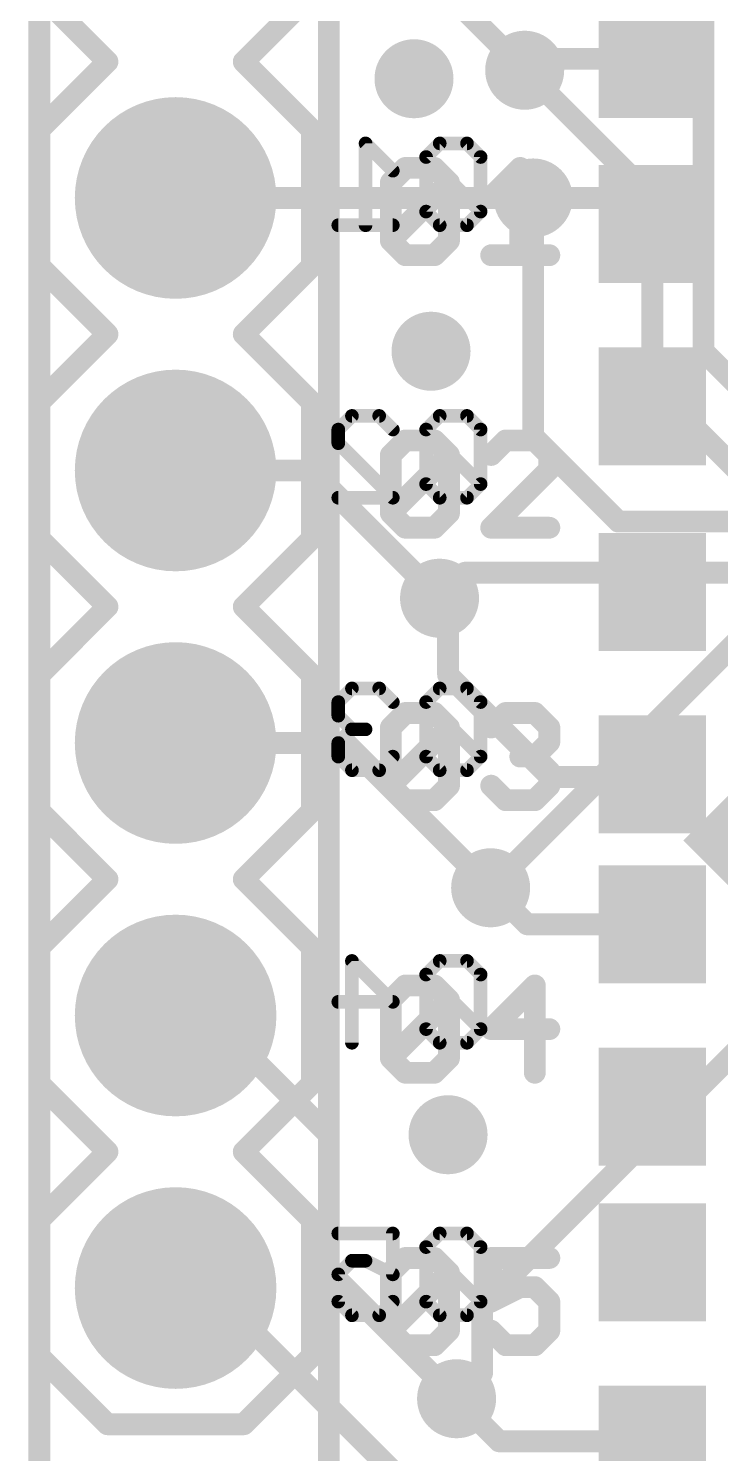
# Model space of a CAD drawing. Extents: x -17.9 to 25.5, y -0.1 to 79.8.
# Drawn here: x -0.1 to 6.35, y 25.13 to 38.41 of the extents above; entities that cross this region are included whole.
import ezdxf

# ---------------------------------------------------------------- set-up
doc = ezdxf.new("R2010")
doc.units = 0
for name, color, linetype in [('1', 12, 'CONTINUOUS'), ('16', 132, 'CONTINUOUS'), ('17', 110, 'CONTINUOUS'), ('18', 110, 'CONTINUOUS'), ('20', 53, 'CONTINUOUS'), ('21', 41, 'CONTINUOUS'), ('22', 40, 'CONTINUOUS')]:
    doc.layers.add(name, color=color, linetype=linetype)

# ---------------------------------------------------------------- blocks, each defined once
blk = doc.blocks.new('RECT')
blk.add_solid([(-0.5, -0.5), (0.5, -0.5), (-0.5, 0.5), (0.5, 0.5)])
blk = doc.blocks.new('ROUNDP')
at = {"const_width": 0.5}
blk.add_lwpolyline([(0, -0.25, 1), (0, 0.25, 1), (0, -0.25)], format="xyb", dxfattribs=at)
blk = doc.blocks.new('ROUNDV')
at = {"const_width": 0.5}
blk.add_lwpolyline([(0, -0.25, 1), (0, 0.25, 1), (0, -0.25)], format="xyb", dxfattribs=at)

msp = doc.modelspace()

# ---------------------------------------------------------------- linework, layer by layer
at = {"layer": '1'}
for points, const_width in [([(0, 0), (0, 55.88)], 0.1778), ([(6.1913, 35.4013), (6.1913, 41.7512)], 0.2032), ([(2.6987, 38.5763), (2.6987, 23.495)], 0.2032), ([(5.715, 36.83), (4.5244, 38.0206)], 0.2032), ([(4.6037, 36.83), (4.6037, 34.6075)], 0.2032), ([(5.715, 35.0838), (5.715, 36.83)], 0.2032), ([(6.6675, 34.925), (6.1913, 35.4013)], 0.2032), ([(6.5088, 34.29), (5.715, 35.0838)], 0.2032), ([(4.6037, 34.6075), (5.3975, 33.8137)], 0.2032), ([(7.2089, 33.8137), (5.3975, 33.8137)], 0.2032), ([(3.9688, 33.3375), (3.7306, 33.0994)], 0.2032), ([(7.4613, 33.3375), (3.9688, 33.3375)], 0.2032), ([(10.5572, 32.9409), (4.1275, 26.5113)], 0.2032), ([(6.6675, 32.8612), (4.2069, 30.4006)], 0.2032), ([(4.1275, 26.5113), (4.1275, 25.8763)], 0.2032), ([(4.1275, 25.8763), (3.8894, 25.6381)], 0.2032)]:
    msp.add_lwpolyline(points, dxfattribs=dict(at, const_width=const_width))
at = {"layer": '1', "const_width": 0.1016}
for points in [[(4.5603, 38.0565, 1), (4.4885, 37.9847)], [(4.6545, 36.83, 1), (4.553, 36.83)], [(5.7658, 36.83, 1), (5.6642, 36.83)], [(5.6791, 36.7941, 1), (5.7509, 36.8659)], [(6.2272, 35.4372, 1), (6.1553, 35.3653)], [(6.1405, 35.4013, 1), (6.242, 35.4013)], [(5.7509, 35.1197, 1), (5.6791, 35.0478)], [(5.6642, 35.0838, 1), (5.7658, 35.0838)], [(4.6397, 34.6434, 1), (4.5678, 34.5716)], [(4.553, 34.6075, 1), (4.6545, 34.6075)], [(5.3975, 33.8646, 1), (5.3975, 33.7629)], [(5.3616, 33.7778, 1), (5.4334, 33.8497)], [(3.9688, 33.3883, 1), (3.9688, 33.2867)], [(4.0047, 33.3016, 1), (3.9328, 33.3734)], [(3.6947, 33.1353, 1), (3.7665, 33.0635)], [(4.171, 30.4365, 1), (4.2428, 30.3647)], [(4.1783, 26.5113, 1), (4.0767, 26.5113)], [(4.0916, 26.5472, 1), (4.1634, 26.4753)], [(4.0767, 25.8763, 1), (4.1783, 25.8763)], [(4.1634, 25.8403, 1), (4.0916, 25.9122)], [(3.8535, 25.674, 1), (3.9253, 25.6022)]]:
    msp.add_lwpolyline(points, format="xyb", dxfattribs=at)
at = {"layer": '16'}
for points, const_width in [([(0, 0), (0, 55.88)], 0.1778), ([(3.175, 39.37), (4.5244, 38.0206)], 0.2032), ([(4.6301, 38.1263), (4.5244, 38.0206)], 0.2032), ([(4.5244, 38.0206), (4.7625, 37.7825)], 0.2032), ([(5.715, 38.1263), (4.6301, 38.1263)], 0.2032), ([(1.27, 36.83), (4.6037, 36.83)], 0.2032), ([(4.6037, 36.83), (5.4728, 36.83)], 0.2032), ([(5.4728, 36.83), (5.715, 36.5878)], 0.2032), ([(1.27, 34.29), (2.54, 34.29)], 0.2032), ([(2.54, 34.29), (3.7306, 33.0994)], 0.2032), ([(3.81, 33.02), (3.7306, 33.0994)], 0.2032), ([(3.81, 32.385), (3.81, 33.02)], 0.2032), ([(4.7625, 31.4325), (3.81, 32.385)], 0.2032), ([(1.27, 31.75), (2.8575, 31.75)], 0.2032), ([(2.8575, 31.75), (4.2069, 30.4006)], 0.2032), ([(4.7625, 31.4325), (5.6887, 31.4325)], 0.2032), ([(5.6887, 31.4325), (5.715, 31.4588)], 0.2032), ([(4.5475, 30.06), (4.2069, 30.4006)], 0.2032), ([(5.715, 30.06), (4.5475, 30.06)], 0.2032), ([(1.27, 29.21), (1.5875, 29.21)], 0.2032), ([(1.5875, 29.21), (2.6987, 28.0988)], 0.2032), ([(2.6987, 28.0988), (2.6987, 26.8288)], 0.2032), ([(2.6987, 26.8288), (3.8894, 25.6381)], 0.2032), ([(1.27, 26.67), (1.5875, 26.67)], 0.2032), ([(1.5875, 26.67), (4.6037, 23.6538)], 0.2032), ([(4.2862, 25.2413), (3.8894, 25.6381)], 0.2032), ([(5.6842, 25.2413), (4.2862, 25.2413)], 0.2032), ([(5.6842, 25.2413), (5.715, 25.2104)], 0.2032)]:
    msp.add_lwpolyline(points, dxfattribs=dict(at, const_width=const_width))
at = {"layer": '16', "const_width": 0.1016}
for points in [[(4.5603, 38.0565, 1), (4.4885, 37.9847)], [(4.6301, 38.1771, 1), (4.6301, 38.0755)], [(4.666, 38.0904, 1), (4.5941, 38.1622)], [(5.715, 38.0755, 1), (5.715, 38.1771)], [(4.4885, 38.0565, 1), (4.5603, 37.9847)], [(4.4885, 37.9847, 1), (4.5603, 38.0565)], [(4.7266, 37.7466, 1), (4.7984, 37.8184)], [(1.27, 36.8808, 1), (1.27, 36.7792)], [(4.6037, 36.8808, 1), (4.6037, 36.7792)], [(4.6037, 36.7792, 1), (4.6037, 36.8808)], [(5.5087, 36.8659, 1), (5.4369, 36.7941)], [(5.4728, 36.7792, 1), (5.4728, 36.8808)], [(5.6791, 36.5519, 1), (5.7509, 36.6237)], [(1.27, 34.3408, 1), (1.27, 34.2392)], [(2.5759, 34.3259, 1), (2.5041, 34.2541)], [(2.54, 34.2392, 1), (2.54, 34.3408)], [(3.7665, 33.1353, 1), (3.6947, 33.0635)], [(3.6947, 33.0635, 1), (3.7665, 33.1353)], [(3.8608, 33.02, 1), (3.7592, 33.02)], [(3.7741, 32.9841, 1), (3.8459, 33.0559)], [(3.8459, 32.4209, 1), (3.7741, 32.3491)], [(3.7592, 32.385, 1), (3.8608, 32.385)], [(1.27, 31.8008, 1), (1.27, 31.6992)], [(2.8934, 31.7859, 1), (2.8216, 31.7141)], [(2.8575, 31.6992, 1), (2.8575, 31.8008)], [(4.7625, 31.4833, 1), (4.7625, 31.3817)], [(4.7266, 31.3966, 1), (4.7984, 31.4684)], [(5.6528, 31.4684, 1), (5.7246, 31.3966)], [(5.7509, 31.4229, 1), (5.6791, 31.4947)], [(5.6887, 31.3817, 1), (5.6887, 31.4833)], [(4.2428, 30.4365, 1), (4.171, 30.3647)], [(4.171, 30.3647, 1), (4.2428, 30.4365)], [(4.5475, 30.1108, 1), (4.5475, 30.0092)], [(5.715, 30.0092, 1), (5.715, 30.1108)], [(4.5116, 30.0241, 1), (4.5834, 30.0959)], [(1.27, 29.2608, 1), (1.27, 29.1592)], [(1.6234, 29.2459, 1), (1.5516, 29.1741)], [(1.5875, 29.1592, 1), (1.5875, 29.2608)], [(2.7496, 28.0988, 1), (2.6479, 28.0988)], [(2.6628, 28.0628, 1), (2.7347, 28.1347)], [(2.7347, 26.8647, 1), (2.6628, 26.7928)], [(2.6479, 26.8288, 1), (2.7496, 26.8288)], [(1.27, 26.7208, 1), (1.27, 26.6192)], [(1.6234, 26.7059, 1), (1.5516, 26.6341)], [(1.5875, 26.6192, 1), (1.5875, 26.7208)], [(3.9253, 25.674, 1), (3.8535, 25.6022)], [(3.8535, 25.6022, 1), (3.9253, 25.674)], [(4.2862, 25.292, 1), (4.2862, 25.1905)], [(4.2503, 25.2053, 1), (4.3222, 25.2772)], [(5.7201, 25.2772, 1), (5.6482, 25.2053)], [(5.6791, 25.1745, 1), (5.7509, 25.2463)], [(5.6842, 25.1905, 1), (5.6842, 25.292)]]:
    msp.add_lwpolyline(points, format="xyb", dxfattribs=at)
at = {"layer": '20', "const_width": 0.2032}
msp.add_lwpolyline([(0, 55.88), (0, 0)], dxfattribs=at)
at = {"layer": '21', "const_width": 0.2032}
for points in [[(0.635, 38.1), (0, 38.735)], [(2.54, 38.735), (1.905, 38.1)], [(0.635, 38.1), (0, 37.465)], [(2.54, 37.465), (1.905, 38.1)], [(0, 36.195), (0, 37.465)], [(2.54, 37.465), (2.54, 36.195)], [(3.2766, 36.9745), (3.4122, 37.1101)], [(3.4122, 37.1101), (3.6833, 37.1101)], [(3.6833, 37.1101), (3.8189, 36.9745)], [(4.2121, 36.8389), (4.4833, 37.1101)], [(4.4833, 37.1101), (4.4833, 36.2966)], [(3.2766, 36.4322), (3.2766, 36.9745)], [(3.2766, 36.4322), (3.8189, 36.9745)], [(3.8189, 36.9745), (3.8189, 36.4322)], [(3.4122, 36.2966), (3.2766, 36.4322)], [(3.8189, 36.4322), (3.6833, 36.2966)], [(3.6833, 36.2966), (3.4122, 36.2966)], [(4.2121, 36.2966), (4.7544, 36.2966)], [(0.635, 35.56), (0, 36.195)], [(2.54, 36.195), (1.905, 35.56)], [(0, 34.925), (0.635, 35.56)], [(1.905, 35.56), (2.54, 34.925)], [(0, 33.655), (0, 34.925)], [(2.54, 34.925), (2.54, 33.655)], [(3.2766, 34.4345), (3.4122, 34.5701)], [(3.4122, 34.5701), (3.6833, 34.5701)], [(3.6833, 34.5701), (3.8189, 34.4345)], [(4.3477, 34.5701), (4.2121, 34.4345)], [(4.6189, 34.5701), (4.3477, 34.5701)], [(4.7544, 34.4345), (4.6189, 34.5701)], [(3.2766, 33.8922), (3.2766, 34.4345)], [(3.2766, 33.8922), (3.8189, 34.4345)], [(3.8189, 34.4345), (3.8189, 33.8922)], [(4.7544, 34.2989), (4.7544, 34.4345)], [(4.2121, 33.7566), (4.7544, 34.2989)], [(3.4122, 33.7566), (3.2766, 33.8922)], [(3.8189, 33.8922), (3.6833, 33.7566)], [(0.635, 33.02), (0, 33.655)], [(2.54, 33.655), (1.905, 33.02)], [(3.6833, 33.7566), (3.4122, 33.7566)], [(4.7544, 33.7566), (4.2121, 33.7566)], [(0, 32.385), (0.635, 33.02)], [(1.905, 33.02), (2.54, 32.385)], [(0, 31.115), (0, 32.385)], [(2.54, 32.385), (2.54, 31.115)], [(3.2766, 31.8945), (3.4122, 32.0301)], [(3.4122, 32.0301), (3.6833, 32.0301)], [(3.6833, 32.0301), (3.8189, 31.8945)], [(4.2121, 31.8945), (4.3477, 32.0301)], [(4.3477, 32.0301), (4.6189, 32.0301)], [(4.6189, 32.0301), (4.7544, 31.8945)], [(3.2766, 31.3522), (3.2766, 31.8945)], [(3.2766, 31.3522), (3.8189, 31.8945)], [(3.8189, 31.8945), (3.8189, 31.3522)], [(4.7544, 31.8945), (4.7544, 31.7589)], [(4.7544, 31.7589), (4.6189, 31.6233)], [(4.6189, 31.6233), (4.4833, 31.6233)], [(4.6189, 31.6233), (4.7544, 31.4878)], [(4.7544, 31.4878), (4.7544, 31.3522)], [(3.4122, 31.2166), (3.2766, 31.3522)], [(3.8189, 31.3522), (3.6833, 31.2166)], [(4.3477, 31.2166), (4.2121, 31.3522)], [(4.7544, 31.3522), (4.6189, 31.2166)], [(0.635, 30.48), (0, 31.115)], [(2.54, 31.115), (1.905, 30.48)], [(3.6833, 31.2166), (3.4122, 31.2166)], [(4.6189, 31.2166), (4.3477, 31.2166)], [(0.635, 30.48), (0, 29.845)], [(2.54, 29.845), (1.905, 30.48)], [(0, 28.575), (0, 29.845)], [(2.54, 29.845), (2.54, 28.575)], [(3.2766, 29.3545), (3.4122, 29.4901)], [(3.4122, 29.4901), (3.6833, 29.4901)], [(3.6833, 29.4901), (3.8189, 29.3545)], [(4.6189, 29.4901), (4.2121, 29.0833)], [(4.6189, 28.6766), (4.6189, 29.4901)], [(3.2766, 28.8122), (3.2766, 29.3545)], [(3.2766, 28.8122), (3.8189, 29.3545)], [(3.8189, 29.3545), (3.8189, 28.8122)], [(4.2121, 29.0833), (4.7544, 29.0833)], [(3.4122, 28.6766), (3.2766, 28.8122)], [(3.8189, 28.8122), (3.6833, 28.6766)], [(3.6833, 28.6766), (3.4122, 28.6766)], [(0.635, 27.94), (0, 28.575)], [(2.54, 28.575), (1.905, 27.94)], [(0.635, 27.94), (0, 27.305)], [(2.54, 27.305), (1.905, 27.94)], [(0, 26.035), (0, 27.305)], [(2.54, 27.305), (2.54, 26.035)], [(3.2766, 26.8145), (3.4122, 26.9501)], [(3.4122, 26.9501), (3.6833, 26.9501)], [(3.6833, 26.9501), (3.8189, 26.8145)], [(4.7544, 26.9501), (4.2121, 26.9501)], [(4.2121, 26.9501), (4.2121, 26.5433)], [(3.2766, 26.2722), (3.2766, 26.8145)], [(3.2766, 26.2722), (3.8189, 26.8145)], [(3.8189, 26.8145), (3.8189, 26.2722)], [(4.2121, 26.5433), (4.4833, 26.6789)], [(4.4833, 26.6789), (4.6189, 26.6789)], [(4.6189, 26.6789), (4.7544, 26.5433)], [(4.7544, 26.5433), (4.7544, 26.2722)], [(3.4122, 26.1366), (3.2766, 26.2722)], [(3.8189, 26.2722), (3.6833, 26.1366)], [(4.3477, 26.1366), (4.2121, 26.2722)], [(4.7544, 26.2722), (4.6189, 26.1366)], [(3.6833, 26.1366), (3.4122, 26.1366)], [(4.6189, 26.1366), (4.3477, 26.1366)], [(0.635, 25.4), (0, 26.035)], [(2.54, 26.035), (1.905, 25.4)], [(1.905, 25.4), (0.635, 25.4)]]:
    msp.add_lwpolyline(points, dxfattribs=at)
at = {"layer": '21', "const_width": 0.1016}
for points in [[(0.6709, 38.0641, 1), (0.5991, 38.1359)], [(0.5991, 38.0641, 1), (0.6709, 38.1359)], [(1.9409, 38.1359, 1), (1.8691, 38.0641)], [(1.8691, 38.1359, 1), (1.9409, 38.0641)], [(0.0508, 37.465, 1), (-0.0508, 37.465)], [(-0.0359, 37.5009, 1), (0.0359, 37.4291)], [(2.5908, 37.465, 1), (2.4892, 37.465)], [(2.5041, 37.4291, 1), (2.5759, 37.5009)], [(3.4122, 37.1609, 1), (3.4122, 37.0593)], [(3.4481, 37.0742, 1), (3.3763, 37.146)], [(3.7193, 37.146, 1), (3.6474, 37.0742)], [(3.6833, 37.0593, 1), (3.6833, 37.1609)], [(4.5341, 37.1101, 1), (4.4325, 37.1101)], [(4.5192, 37.0742, 1), (4.4474, 37.146)], [(3.3274, 36.9745, 1), (3.2258, 36.9745)], [(3.2407, 37.0104, 1), (3.3125, 36.9386)], [(3.8697, 36.9745, 1), (3.7681, 36.9745)], [(3.8548, 36.9386, 1), (3.783, 37.0104)], [(3.783, 36.9386, 1), (3.8548, 37.0104)], [(4.1762, 36.8748, 1), (4.248, 36.803)], [(3.3125, 36.4681, 1), (3.2407, 36.3963)], [(3.8548, 36.3963, 1), (3.783, 36.4681)], [(3.2407, 36.4681, 1), (3.3125, 36.3963)], [(3.2258, 36.4322, 1), (3.3274, 36.4322)], [(3.4122, 36.3474, 1), (3.4122, 36.2458)], [(3.6833, 36.2458, 1), (3.6833, 36.3474)], [(3.7681, 36.4322, 1), (3.8697, 36.4322)], [(4.2121, 36.3474, 1), (4.2121, 36.2458)], [(4.7544, 36.2458, 1), (4.7544, 36.3474)], [(0.0359, 36.2309, 1), (-0.0359, 36.1591)], [(2.5759, 36.1591, 1), (2.5041, 36.2309)], [(3.3763, 36.2607, 1), (3.4481, 36.3325)], [(3.6474, 36.3325, 1), (3.7193, 36.2607)], [(4.4325, 36.2966, 1), (4.5341, 36.2966)], [(-0.0508, 36.195, 1), (0.0508, 36.195)], [(2.4892, 36.195, 1), (2.5908, 36.195)], [(0.6709, 35.5241, 1), (0.5991, 35.5959)], [(0.5991, 35.5241, 1), (0.6709, 35.5959)], [(1.9409, 35.5959, 1), (1.8691, 35.5241)], [(1.8691, 35.5959, 1), (1.9409, 35.5241)], [(0.0508, 34.925, 1), (-0.0508, 34.925)], [(-0.0359, 34.9609, 1), (0.0359, 34.8891)], [(2.5908, 34.925, 1), (2.4892, 34.925)], [(2.5041, 34.8891, 1), (2.5759, 34.9609)], [(3.4122, 34.6209, 1), (3.4122, 34.5193)], [(3.4481, 34.5342, 1), (3.3763, 34.606)], [(3.7193, 34.606, 1), (3.6474, 34.5342)], [(3.6833, 34.5193, 1), (3.6833, 34.6209)], [(4.3477, 34.6209, 1), (4.3477, 34.5193)], [(4.3836, 34.5342, 1), (4.3118, 34.606)], [(4.6548, 34.606, 1), (4.5829, 34.5342)], [(4.6189, 34.5193, 1), (4.6189, 34.6209)], [(3.3274, 34.4345, 1), (3.2258, 34.4345)], [(3.8697, 34.4345, 1), (3.7681, 34.4345)], [(3.8548, 34.3986, 1), (3.783, 34.4704)], [(4.8052, 34.4345, 1), (4.7036, 34.4345)], [(3.2407, 34.4704, 1), (3.3125, 34.3986)], [(3.783, 34.3986, 1), (3.8548, 34.4704)], [(4.1762, 34.4704, 1), (4.248, 34.3986)], [(4.7185, 34.3986, 1), (4.7904, 34.4704)], [(4.7904, 34.263, 1), (4.7185, 34.3348)], [(4.7036, 34.2989, 1), (4.8052, 34.2989)], [(3.3125, 33.9281, 1), (3.2407, 33.8563)], [(3.2407, 33.9281, 1), (3.3125, 33.8563)], [(3.2258, 33.8922, 1), (3.3274, 33.8922)], [(3.7681, 33.8922, 1), (3.8697, 33.8922)], [(3.8548, 33.8563, 1), (3.783, 33.9281)], [(0.0359, 33.6909, 1), (-0.0359, 33.6191)], [(2.5759, 33.6191, 1), (2.5041, 33.6909)], [(3.4122, 33.8074, 1), (3.4122, 33.7058)], [(3.3763, 33.7207, 1), (3.4481, 33.7925)], [(3.6474, 33.7925, 1), (3.7193, 33.7207)], [(3.6833, 33.7058, 1), (3.6833, 33.8074)], [(4.2121, 33.8074, 1), (4.2121, 33.7058)], [(4.1762, 33.7925, 1), (4.248, 33.7207)], [(4.7544, 33.7058, 1), (4.7544, 33.8074)], [(-0.0508, 33.655, 1), (0.0508, 33.655)], [(2.4892, 33.655, 1), (2.5908, 33.655)], [(0.6709, 32.9841, 1), (0.5991, 33.0559)], [(0.5991, 32.9841, 1), (0.6709, 33.0559)], [(1.9409, 33.0559, 1), (1.8691, 32.9841)], [(1.8691, 33.0559, 1), (1.9409, 32.9841)], [(0.0508, 32.385, 1), (-0.0508, 32.385)], [(-0.0359, 32.4209, 1), (0.0359, 32.3491)], [(2.5908, 32.385, 1), (2.4892, 32.385)], [(2.5041, 32.3491, 1), (2.5759, 32.4209)], [(3.4122, 32.0809, 1), (3.4122, 31.9793)], [(3.4481, 31.9942, 1), (3.3763, 32.066)], [(3.7193, 32.066, 1), (3.6474, 31.9942)], [(3.6833, 31.9793, 1), (3.6833, 32.0809)], [(4.3477, 32.0809, 1), (4.3477, 31.9793)], [(4.3836, 31.9942, 1), (4.3118, 32.066)], [(4.6548, 32.066, 1), (4.5829, 31.9942)], [(4.6189, 31.9793, 1), (4.6189, 32.0809)], [(3.3274, 31.8945, 1), (3.2258, 31.8945)], [(3.2407, 31.9304, 1), (3.3125, 31.8586)], [(3.8697, 31.8945, 1), (3.7681, 31.8945)], [(3.8548, 31.8586, 1), (3.783, 31.9304)], [(3.783, 31.8586, 1), (3.8548, 31.9304)], [(4.1762, 31.9304, 1), (4.248, 31.8586)], [(4.8052, 31.8945, 1), (4.7036, 31.8945)], [(4.7185, 31.8586, 1), (4.7904, 31.9304)], [(4.7036, 31.7589, 1), (4.8052, 31.7589)], [(4.7904, 31.723, 1), (4.7185, 31.7948)], [(4.4833, 31.6741, 1), (4.4833, 31.5725)], [(4.6548, 31.6593, 1), (4.5829, 31.5874)], [(4.5829, 31.6593, 1), (4.6548, 31.5874)], [(4.6189, 31.5725, 1), (4.6189, 31.6741)], [(4.8052, 31.4878, 1), (4.7036, 31.4878)], [(4.7185, 31.4518, 1), (4.7904, 31.5237)], [(3.3125, 31.3881, 1), (3.2407, 31.3163)], [(3.2407, 31.3881, 1), (3.3125, 31.3163)], [(3.2258, 31.3522, 1), (3.3274, 31.3522)], [(3.7681, 31.3522, 1), (3.8697, 31.3522)], [(3.8548, 31.3163, 1), (3.783, 31.3881)], [(4.248, 31.3881, 1), (4.1762, 31.3163)], [(4.7036, 31.3522, 1), (4.8052, 31.3522)], [(4.7904, 31.3163, 1), (4.7185, 31.3881)], [(0.0359, 31.1509, 1), (-0.0359, 31.0791)], [(2.5759, 31.0791, 1), (2.5041, 31.1509)], [(3.4122, 31.2674, 1), (3.4122, 31.1658)], [(3.3763, 31.1807, 1), (3.4481, 31.2525)], [(3.6474, 31.2525, 1), (3.7193, 31.1807)], [(3.6833, 31.1658, 1), (3.6833, 31.2674)], [(4.3477, 31.2674, 1), (4.3477, 31.1658)], [(4.3118, 31.1807, 1), (4.3836, 31.2525)], [(4.5829, 31.2525, 1), (4.6548, 31.1807)], [(4.6189, 31.1658, 1), (4.6189, 31.2674)], [(-0.0508, 31.115, 1), (0.0508, 31.115)], [(2.4892, 31.115, 1), (2.5908, 31.115)], [(0.6709, 30.4441, 1), (0.5991, 30.5159)], [(0.5991, 30.4441, 1), (0.6709, 30.5159)], [(1.9409, 30.5159, 1), (1.8691, 30.4441)], [(1.8691, 30.5159, 1), (1.9409, 30.4441)], [(0.0508, 29.845, 1), (-0.0508, 29.845)], [(-0.0359, 29.8809, 1), (0.0359, 29.8091)], [(2.5908, 29.845, 1), (2.4892, 29.845)], [(2.5041, 29.8091, 1), (2.5759, 29.8809)], [(3.4122, 29.5409, 1), (3.4122, 29.4393)], [(3.4481, 29.4542, 1), (3.3763, 29.526)], [(3.7193, 29.526, 1), (3.6474, 29.4542)], [(3.6833, 29.4393, 1), (3.6833, 29.5409)], [(4.6697, 29.4901, 1), (4.5681, 29.4901)], [(4.6548, 29.4542, 1), (4.5829, 29.526)], [(3.3274, 29.3545, 1), (3.2258, 29.3545)], [(3.2407, 29.3904, 1), (3.3125, 29.3186)], [(3.8697, 29.3545, 1), (3.7681, 29.3545)], [(3.8548, 29.3186, 1), (3.783, 29.3904)], [(3.783, 29.3186, 1), (3.8548, 29.3904)], [(4.2121, 29.1341, 1), (4.2121, 29.0325)], [(4.1762, 29.1193, 1), (4.248, 29.0474)], [(4.7544, 29.0325, 1), (4.7544, 29.1341)], [(3.3125, 28.8481, 1), (3.2407, 28.7763)], [(3.2407, 28.8481, 1), (3.3125, 28.7763)], [(3.2258, 28.8122, 1), (3.3274, 28.8122)], [(3.7681, 28.8122, 1), (3.8697, 28.8122)], [(3.8548, 28.7763, 1), (3.783, 28.8481)], [(3.4122, 28.7274, 1), (3.4122, 28.6258)], [(3.3763, 28.6407, 1), (3.4481, 28.7125)], [(3.6474, 28.7125, 1), (3.7193, 28.6407)], [(3.6833, 28.6258, 1), (3.6833, 28.7274)], [(4.5681, 28.6766, 1), (4.6697, 28.6766)], [(0.0359, 28.6109, 1), (-0.0359, 28.5391)], [(-0.0508, 28.575, 1), (0.0508, 28.575)], [(2.4892, 28.575, 1), (2.5908, 28.575)], [(2.5759, 28.5391, 1), (2.5041, 28.6109)], [(0.6709, 27.9041, 1), (0.5991, 27.9759)], [(0.5991, 27.9041, 1), (0.6709, 27.9759)], [(1.9409, 27.9759, 1), (1.8691, 27.9041)], [(1.8691, 27.9759, 1), (1.9409, 27.9041)], [(0.0508, 27.305, 1), (-0.0508, 27.305)], [(-0.0359, 27.3409, 1), (0.0359, 27.2691)], [(2.5908, 27.305, 1), (2.4892, 27.305)], [(2.5041, 27.2691, 1), (2.5759, 27.3409)], [(3.4122, 27.0009, 1), (3.4122, 26.8993)], [(3.4481, 26.9142, 1), (3.3763, 26.986)], [(3.7193, 26.986, 1), (3.6474, 26.9142)], [(3.6833, 26.8993, 1), (3.6833, 27.0009)], [(4.2121, 27.0009, 1), (4.2121, 26.8993)], [(4.2629, 26.9501, 1), (4.1613, 26.9501)], [(4.7544, 26.8993, 1), (4.7544, 27.0009)], [(3.3274, 26.8145, 1), (3.2258, 26.8145)], [(3.2407, 26.8504, 1), (3.3125, 26.7786)], [(3.8697, 26.8145, 1), (3.7681, 26.8145)], [(3.8548, 26.7786, 1), (3.783, 26.8504)], [(3.783, 26.7786, 1), (3.8548, 26.8504)], [(4.4833, 26.7297, 1), (4.4833, 26.6281)], [(4.506, 26.6335, 1), (4.4606, 26.7244)], [(4.6548, 26.7148, 1), (4.5829, 26.643)], [(4.6189, 26.6281, 1), (4.6189, 26.7297)], [(4.1894, 26.5888, 1), (4.2348, 26.4979)], [(4.1613, 26.5433, 1), (4.2629, 26.5433)], [(4.8052, 26.5433, 1), (4.7036, 26.5433)], [(4.7185, 26.5074, 1), (4.7904, 26.5793)], [(3.3125, 26.3081, 1), (3.2407, 26.2363)], [(3.2407, 26.3081, 1), (3.3125, 26.2363)], [(3.2258, 26.2722, 1), (3.3274, 26.2722)], [(3.7681, 26.2722, 1), (3.8697, 26.2722)], [(3.8548, 26.2363, 1), (3.783, 26.3081)], [(4.248, 26.3081, 1), (4.1762, 26.2363)], [(4.7036, 26.2722, 1), (4.8052, 26.2722)], [(4.7904, 26.2363, 1), (4.7185, 26.3081)], [(3.4122, 26.1874, 1), (3.4122, 26.0858)], [(3.3763, 26.1007, 1), (3.4481, 26.1725)], [(3.6474, 26.1725, 1), (3.7193, 26.1007)], [(3.6833, 26.0858, 1), (3.6833, 26.1874)], [(4.3477, 26.1874, 1), (4.3477, 26.0858)], [(4.3118, 26.1007, 1), (4.3836, 26.1725)], [(4.5829, 26.1725, 1), (4.6548, 26.1007)], [(4.6189, 26.0858, 1), (4.6189, 26.1874)], [(0.0359, 26.0709, 1), (-0.0359, 25.9991)], [(-0.0508, 26.035, 1), (0.0508, 26.035)], [(2.4892, 26.035, 1), (2.5908, 26.035)], [(2.5759, 25.9991, 1), (2.5041, 26.0709)], [(0.635, 25.4508, 1), (0.635, 25.3492)], [(1.905, 25.3492, 1), (1.905, 25.4508)], [(0.5991, 25.3641, 1), (0.6709, 25.4359)], [(1.8691, 25.4359, 1), (1.9409, 25.3641)]]:
    msp.add_lwpolyline(points, format="xyb", dxfattribs=at)
at = {"layer": '22', "const_width": 0.0635}
for points in [[(3.0726, 37.3387, 1), (3.0091, 37.3387)], [(3.0633, 37.3611, 1), (3.0184, 37.3162)], [(3.7323, 37.3704, 1), (3.7323, 37.3069)], [(3.7548, 37.3162, 1), (3.7099, 37.3611)], [(4.009, 37.3611, 1), (3.9641, 37.3162)], [(3.9866, 37.3069, 1), (3.9866, 37.3704)], [(3.637, 37.2115, 1), (3.5735, 37.2115)], [(3.6277, 37.234, 1), (3.5828, 37.1891)], [(3.5828, 37.234, 1), (3.6277, 37.1891)], [(4.1454, 37.2115, 1), (4.0819, 37.2115)], [(4.0912, 37.1891, 1), (4.1361, 37.234)], [(3.2726, 37.062, 1), (3.3175, 37.1069)], [(3.5735, 36.7031, 1), (3.637, 36.7031)], [(3.6277, 36.7256, 1), (3.5828, 36.6807)], [(4.0819, 36.7031, 1), (4.1454, 36.7031)], [(4.1361, 36.6807, 1), (4.0912, 36.7256)], [(4.0912, 36.6807, 1), (4.1361, 36.7256)], [(2.7866, 36.6078, 1), (2.7866, 36.5442)], [(3.0091, 36.576, 1), (3.0726, 36.576)], [(3.2951, 36.5442, 1), (3.2951, 36.6078)], [(3.7323, 36.6078, 1), (3.7323, 36.5442)], [(3.7099, 36.5535, 1), (3.7548, 36.5985)], [(3.9641, 36.5985, 1), (4.009, 36.5535)], [(3.9866, 36.5442, 1), (3.9866, 36.6078)], [(2.9138, 34.8304, 1), (2.9138, 34.7669)], [(2.9362, 34.7762, 1), (2.8913, 34.8211)], [(3.1904, 34.8211, 1), (3.1455, 34.7762)], [(3.168, 34.7669, 1), (3.168, 34.8304)], [(3.7323, 34.8304, 1), (3.7323, 34.7669)], [(3.7548, 34.7762, 1), (3.7099, 34.8211)], [(4.009, 34.8211, 1), (3.9641, 34.7762)], [(3.9866, 34.7669, 1), (3.9866, 34.8304)], [(2.8184, 34.6715, 1), (2.7549, 34.6715)], [(2.7642, 34.694, 1), (2.8091, 34.6491)], [(3.2726, 34.6491, 1), (3.3175, 34.694)], [(3.637, 34.6715, 1), (3.5735, 34.6715)], [(3.6277, 34.694, 1), (3.5828, 34.6491)], [(3.5828, 34.694, 1), (3.6277, 34.6491)], [(4.1454, 34.6715, 1), (4.0819, 34.6715)], [(4.0912, 34.6491, 1), (4.1361, 34.694)], [(2.7549, 34.5444, 1), (2.8184, 34.5444)], [(2.8091, 34.5669, 1), (2.7642, 34.522)], [(3.5735, 34.1631, 1), (3.637, 34.1631)], [(3.6277, 34.1856, 1), (3.5828, 34.1407)], [(4.0819, 34.1631, 1), (4.1454, 34.1631)], [(4.1361, 34.1407, 1), (4.0912, 34.1856)], [(4.0912, 34.1407, 1), (4.1361, 34.1856)], [(2.7866, 34.0678, 1), (2.7866, 34.0042)], [(3.2726, 34.0135, 1), (3.3175, 34.0585)], [(3.2951, 34.0042, 1), (3.2951, 34.0678)], [(3.7323, 34.0678, 1), (3.7323, 34.0042)], [(3.7099, 34.0135, 1), (3.7548, 34.0585)], [(3.9641, 34.0585, 1), (4.009, 34.0135)], [(3.9866, 34.0042, 1), (3.9866, 34.0678)], [(2.9138, 32.2904, 1), (2.9138, 32.2269)], [(2.9362, 32.2362, 1), (2.8913, 32.2811)], [(3.1904, 32.2811, 1), (3.1455, 32.2362)], [(3.168, 32.2269, 1), (3.168, 32.2904)], [(3.7323, 32.2904, 1), (3.7323, 32.2269)], [(3.7548, 32.2362, 1), (3.7099, 32.2811)], [(4.009, 32.2811, 1), (3.9641, 32.2362)], [(3.9866, 32.2269, 1), (3.9866, 32.2904)], [(2.8184, 32.1315, 1), (2.7549, 32.1315)], [(2.7642, 32.154, 1), (2.8091, 32.1091)], [(3.2726, 32.1091, 1), (3.3175, 32.154)], [(3.637, 32.1315, 1), (3.5735, 32.1315)], [(3.6277, 32.154, 1), (3.5828, 32.1091)], [(3.5828, 32.154, 1), (3.6277, 32.1091)], [(4.1454, 32.1315, 1), (4.0819, 32.1315)], [(4.0912, 32.1091, 1), (4.1361, 32.154)], [(2.7549, 32.0044, 1), (2.8184, 32.0044)], [(2.8091, 32.0269, 1), (2.7642, 31.982)], [(2.9138, 31.9091, 1), (2.9138, 31.8456)], [(2.9362, 31.8549, 1), (2.8913, 31.8998)], [(2.8913, 31.8549, 1), (2.9362, 31.8998)], [(3.0409, 31.8456, 1), (3.0409, 31.9091)], [(2.8184, 31.7502, 1), (2.7549, 31.7502)], [(2.7642, 31.7727, 1), (2.8091, 31.7278)], [(2.7549, 31.6231, 1), (2.8184, 31.6231)], [(2.8091, 31.6456, 1), (2.7642, 31.6007)], [(3.3175, 31.6007, 1), (3.2726, 31.6456)], [(3.5735, 31.6231, 1), (3.637, 31.6231)], [(3.6277, 31.6456, 1), (3.5828, 31.6007)], [(4.0819, 31.6231, 1), (4.1454, 31.6231)], [(4.1361, 31.6007, 1), (4.0912, 31.6456)], [(4.0912, 31.6007, 1), (4.1361, 31.6456)], [(2.9138, 31.5278, 1), (2.9138, 31.4643)], [(2.8913, 31.4735, 1), (2.9362, 31.5185)], [(3.1455, 31.5185, 1), (3.1904, 31.4735)], [(3.168, 31.4643, 1), (3.168, 31.5278)], [(3.7323, 31.5278, 1), (3.7323, 31.4643)], [(3.7099, 31.4735, 1), (3.7548, 31.5185)], [(3.9641, 31.5185, 1), (4.009, 31.4735)], [(3.9866, 31.4643, 1), (3.9866, 31.5278)], [(2.9455, 29.7187, 1), (2.882, 29.7187)], [(2.9362, 29.7411, 1), (2.8913, 29.6962)], [(3.7323, 29.7504, 1), (3.7323, 29.6869)], [(3.7548, 29.6962, 1), (3.7099, 29.7411)], [(4.009, 29.7411, 1), (3.9641, 29.6962)], [(3.9866, 29.6869, 1), (3.9866, 29.7504)], [(3.637, 29.5915, 1), (3.5735, 29.5915)], [(3.6277, 29.614, 1), (3.5828, 29.5691)], [(3.5828, 29.614, 1), (3.6277, 29.5691)], [(4.1454, 29.5915, 1), (4.0819, 29.5915)], [(4.0912, 29.5691, 1), (4.1361, 29.614)], [(2.7866, 29.3691, 1), (2.7866, 29.3056)], [(3.2726, 29.3149, 1), (3.3175, 29.3598)], [(3.2951, 29.3056, 1), (3.2951, 29.3691)], [(3.5735, 29.0831, 1), (3.637, 29.0831)], [(3.6277, 29.1056, 1), (3.5828, 29.0607)], [(4.0819, 29.0831, 1), (4.1454, 29.0831)], [(4.1361, 29.0607, 1), (4.0912, 29.1056)], [(4.0912, 29.0607, 1), (4.1361, 29.1056)], [(2.882, 28.956, 1), (2.9455, 28.956)], [(3.7323, 28.9878, 1), (3.7323, 28.9243)], [(3.7099, 28.9335, 1), (3.7548, 28.9785)], [(3.9641, 28.9785, 1), (4.009, 28.9335)], [(3.9866, 28.9243, 1), (3.9866, 28.9878)], [(2.7866, 27.2104, 1), (2.7866, 27.1469)], [(3.3268, 27.1787, 1), (3.2633, 27.1787)], [(3.2951, 27.1469, 1), (3.2951, 27.2104)], [(3.7323, 27.2104, 1), (3.7323, 27.1469)], [(3.7548, 27.1562, 1), (3.7099, 27.2011)], [(4.009, 27.2011, 1), (3.9641, 27.1562)], [(3.9866, 27.1469, 1), (3.9866, 27.2104)], [(3.637, 27.0515, 1), (3.5735, 27.0515)], [(3.6277, 27.074, 1), (3.5828, 27.0291)], [(3.5828, 27.074, 1), (3.6277, 27.0291)], [(4.1454, 27.0515, 1), (4.0819, 27.0515)], [(4.0912, 27.0291, 1), (4.1361, 27.074)], [(2.9138, 26.9562, 1), (2.9138, 26.8927)], [(2.9362, 26.902, 1), (2.8913, 26.9469)], [(3.0551, 26.9528, 1), (3.0267, 26.896)], [(3.0409, 26.8927, 1), (3.0409, 26.9562)], [(2.8184, 26.7973, 1), (2.7549, 26.7973)], [(2.7642, 26.8198, 1), (2.8091, 26.7749)], [(3.2809, 26.7689, 1), (3.3093, 26.8257)], [(3.2633, 26.7973, 1), (3.3268, 26.7973)], [(2.7549, 26.5431, 1), (2.8184, 26.5431)], [(2.8091, 26.5656, 1), (2.7642, 26.5207)], [(3.3175, 26.5207, 1), (3.2726, 26.5656)], [(3.5735, 26.5431, 1), (3.637, 26.5431)], [(3.6277, 26.5656, 1), (3.5828, 26.5207)], [(4.0819, 26.5431, 1), (4.1454, 26.5431)], [(4.1361, 26.5207, 1), (4.0912, 26.5656)], [(4.0912, 26.5207, 1), (4.1361, 26.5656)], [(2.9138, 26.4477, 1), (2.9138, 26.3843)], [(2.8913, 26.3935, 1), (2.9362, 26.4385)], [(3.1455, 26.4385, 1), (3.1904, 26.3935)], [(3.168, 26.3843, 1), (3.168, 26.4477)], [(3.7323, 26.4477, 1), (3.7323, 26.3843)], [(3.7099, 26.3935, 1), (3.7548, 26.4385)], [(3.9641, 26.4385, 1), (4.009, 26.3935)], [(3.9866, 26.3843, 1), (3.9866, 26.4477)]]:
    msp.add_lwpolyline(points, format="xyb", dxfattribs=at)
at = {"layer": '22', "const_width": 0.127}
for points in [[(3.2951, 37.0844), (3.0409, 37.3387)], [(3.0409, 37.3387), (3.0409, 36.576)], [(3.7323, 37.3387), (3.6052, 37.2115)], [(3.9866, 37.3387), (3.7323, 37.3387)], [(4.1137, 37.2115), (3.9866, 37.3387)], [(3.6052, 37.2115), (3.6052, 36.7031)], [(4.1137, 36.7031), (3.6052, 37.2115)], [(4.1137, 36.7031), (4.1137, 37.2115)], [(3.6052, 36.7031), (3.7323, 36.576)], [(3.9866, 36.576), (4.1137, 36.7031)], [(3.2951, 36.576), (2.7866, 36.576)], [(3.7323, 36.576), (3.9866, 36.576)], [(2.7866, 34.6715), (2.9138, 34.7987)], [(2.9138, 34.7987), (3.168, 34.7987)], [(3.168, 34.7987), (3.2951, 34.6715)], [(3.7323, 34.7987), (3.6052, 34.6715)], [(3.9866, 34.7987), (3.7323, 34.7987)], [(4.1137, 34.6715), (3.9866, 34.7987)], [(2.7866, 34.5444), (2.7866, 34.6715)], [(3.6052, 34.6715), (3.6052, 34.1631)], [(4.1137, 34.1631), (3.6052, 34.6715)], [(4.1137, 34.1631), (4.1137, 34.6715)], [(3.2951, 34.036), (2.7866, 34.5444)], [(3.6052, 34.1631), (3.7323, 34.036)], [(3.9866, 34.036), (4.1137, 34.1631)], [(2.7866, 34.036), (3.2951, 34.036)], [(3.7323, 34.036), (3.9866, 34.036)], [(2.9138, 32.2587), (2.7866, 32.1315)], [(3.168, 32.2587), (2.9138, 32.2587)], [(3.2951, 32.1315), (3.168, 32.2587)], [(3.7323, 32.2587), (3.6052, 32.1315)], [(3.9866, 32.2587), (3.7323, 32.2587)], [(4.1137, 32.1315), (3.9866, 32.2587)], [(2.7866, 32.1315), (2.7866, 32.0044)], [(3.6052, 32.1315), (3.6052, 31.6231)], [(4.1137, 31.6231), (3.6052, 32.1315)], [(4.1137, 31.6231), (4.1137, 32.1315)], [(2.7866, 32.0044), (2.9138, 31.8773)], [(2.9138, 31.8773), (2.7866, 31.7502)], [(2.9138, 31.8773), (3.0409, 31.8773)], [(2.7866, 31.7502), (2.7866, 31.6231)], [(2.7866, 31.6231), (2.9138, 31.496)], [(3.168, 31.496), (3.2951, 31.6231)], [(3.6052, 31.6231), (3.7323, 31.496)], [(3.9866, 31.496), (4.1137, 31.6231)], [(2.9138, 31.496), (3.168, 31.496)], [(3.7323, 31.496), (3.9866, 31.496)], [(2.9138, 28.956), (2.9138, 29.7187)], [(2.9138, 29.7187), (3.2951, 29.3373)], [(3.7323, 29.7187), (3.6052, 29.5915)], [(3.9866, 29.7187), (3.7323, 29.7187)], [(4.1137, 29.5915), (3.9866, 29.7187)], [(3.6052, 29.5915), (3.6052, 29.0831)], [(4.1137, 29.0831), (3.6052, 29.5915)], [(4.1137, 29.0831), (4.1137, 29.5915)], [(3.2951, 29.3373), (2.7866, 29.3373)], [(3.6052, 29.0831), (3.7323, 28.956)], [(3.9866, 28.956), (4.1137, 29.0831)], [(3.7323, 28.956), (3.9866, 28.956)], [(2.7866, 27.1787), (3.2951, 27.1787)], [(3.2951, 27.1787), (3.2951, 26.7973)], [(3.7323, 27.1787), (3.6052, 27.0515)], [(3.9866, 27.1787), (3.7323, 27.1787)], [(4.1137, 27.0515), (3.9866, 27.1787)], [(3.6052, 27.0515), (3.6052, 26.5431)], [(4.1137, 26.5431), (3.6052, 27.0515)], [(4.1137, 26.5431), (4.1137, 27.0515)], [(2.9138, 26.9244), (2.7866, 26.7973)], [(3.0409, 26.9244), (2.9138, 26.9244)], [(3.2951, 26.7973), (3.0409, 26.9244)], [(2.7866, 26.7973), (2.7866, 26.5431)], [(2.7866, 26.5431), (2.9138, 26.416)], [(3.168, 26.416), (3.2951, 26.5431)], [(3.6052, 26.5431), (3.7323, 26.416)], [(3.9866, 26.416), (4.1137, 26.5431)], [(2.9138, 26.416), (3.168, 26.416)], [(3.7323, 26.416), (3.9866, 26.416)]]:
    msp.add_lwpolyline(points, dxfattribs=at)

# ---------------------------------------------------------------- block references
at = {"layer": '1', "xscale": 1.1, "rotation": 225}
msp.add_blockref('RECT', (6.7459, 30.8759), dxfattribs=at)
at = {"layer": '16', "xscale": 1.1}
for p, rotation in [((5.715, 38.1263), 90), ((5.715, 36.5878), 270), ((5.715, 34.8878), 270), ((5.715, 33.1588), 90), ((5.715, 31.4588), 90), ((5.715, 30.06), 270), ((5.715, 28.36), 270), ((5.715, 26.9104), 90), ((5.715, 25.2104), 90)]:
    msp.add_blockref('RECT', p, dxfattribs=dict(at, rotation=rotation))
at = {"layer": '17', "xscale": 1.8796, "yscale": 1.8796}
for p in [(1.27, 36.83), (1.27, 36.83), (1.27, 34.29), (1.27, 34.29), (1.27, 31.75), (1.27, 31.75), (1.27, 29.21), (1.27, 29.21), (1.27, 26.67), (1.27, 26.67)]:
    msp.add_blockref('ROUNDP', p, dxfattribs=at)
at = {"layer": '18', "xscale": 0.7366, "yscale": 0.7366}
for p in [(4.5244, 38.0206), (4.5244, 38.0206), (3.4925, 37.9413), (3.4925, 37.9413), (4.6037, 36.83), (4.6037, 36.83), (3.6513, 35.4013), (3.6513, 35.4013), (3.7306, 33.0994), (3.7306, 33.0994), (4.2069, 30.4006), (4.2069, 30.4006), (3.81, 28.0988), (3.81, 28.0988), (3.8894, 25.6381), (3.8894, 25.6381)]:
    msp.add_blockref('ROUNDV', p, dxfattribs=at)

doc.saveas('drawing.dxf')
